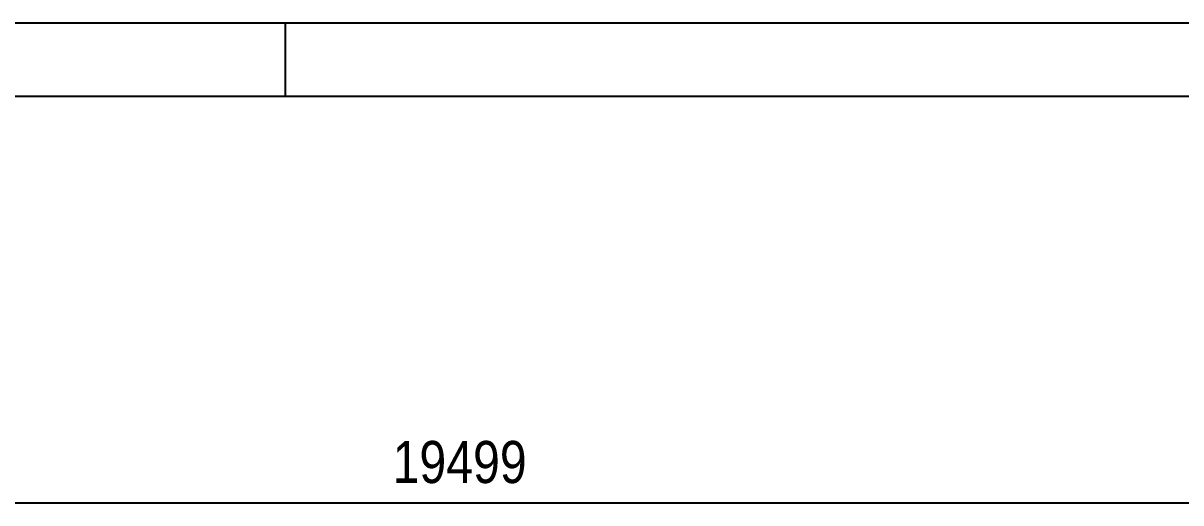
# Model space of a CAD drawing. Header units: millimetres. Extents: x -851 to 338, y -786 to 55.
# Drawn here: x 110.2 to 189, y 22.2 to 54.9 of the extents above; entities that cross this region are included whole.
import ezdxf

# ---------------------------------------------------------------- set-up
doc = ezdxf.new("R2010")
doc.units = ezdxf.units.MM
doc.styles.add('Arial Narrow', font='ARIALN.TTF', dxfattribs={"height": 0.2})

# ---------------------------------------------------------------- blocks, each defined once
blk = doc.blocks.new('Unknown-232933133-1133')
at = {"color": 5, "linetype": 'Continuous'}
for p, q in [((338.082, 54.889), (-850.918, 54.889)), ((128.082, 49.889), (128.082, 54.889)), ((333.082, 49.889), (-845.918, 49.889))]:
    blk.add_line(p, q, dxfattribs=at)
blk = doc.blocks.new('StraightDimension-232933133-41748 - 1369')
at = {"color": 7, "linetype": 'Continuous'}
blk.add_line((-32.523, 22.249), (312.38, 22.249), dxfattribs=at)
at = {"color": 0}
blk.add_wipeout([(145.099, 22.999), (145.099, 27.199), (134.758, 27.199), (134.758, 22.999)], dxfattribs=at)
at = {"color": 3, "style": 'Arial Narrow'}
blk.add_text('19499', height=2.8633, dxfattribs=at).set_placement((135.358, 23.599))

msp = doc.modelspace()

# ---------------------------------------------------------------- block references
msp.add_blockref('Unknown-232933133-1133', (0, 0))

# ---------------------------------------------------------------- next in the draw order: block references
msp.add_blockref('StraightDimension-232933133-41748 - 1369', (0, 0))

doc.saveas('drawing.dxf')
